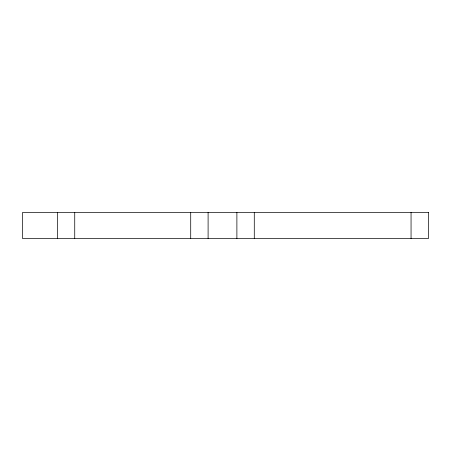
<?xml version="1.0" encoding="UTF-8"?>
<svg xmlns="http://www.w3.org/2000/svg" width="451" height="451" viewBox="0 0 451 451"><rect width="100%" height="100%" fill="white"/><g stroke="black" fill="none" stroke-linecap="round" stroke-linejoin="round"><path stroke-width="0.68" d="M411.053 212.455L411.053 238.545M254.285 212.455L254.285 238.545M236.888 212.455L236.888 238.545M208.103 212.455L208.103 238.545M190.711 212.455L190.711 238.545M74.736 212.455L74.736 238.545M57.345 212.455L57.345 238.545M428.45 212.455L22.55 212.455L22.55 238.545L428.45 238.545L428.45 212.455"/></g></svg>
